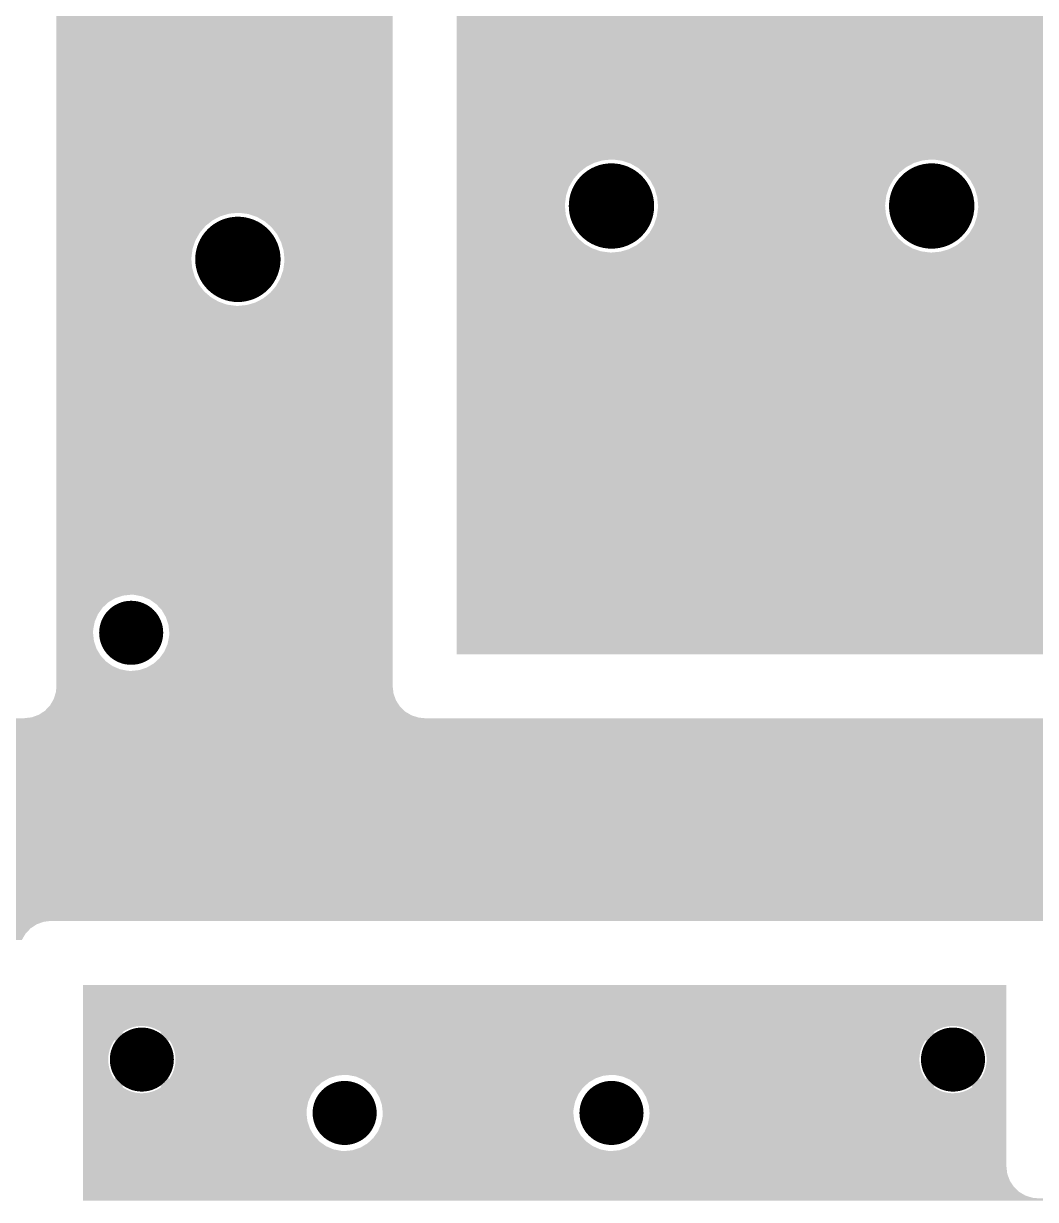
# Model space of a CAD drawing. Extents: x 295 to 953, y 10 to 290.
# Drawn here: x 554.82 to 574.68, y 141.71 to 164.8 of the extents above; entities that cross this region are included whole.
import ezdxf

# ---------------------------------------------------------------- set-up
doc = ezdxf.new("R2010")
doc.units = 0
doc.header["$LTSCALE"] = 5
doc.header["$MEASUREMENT"] = 0
doc.layers.get('0').update_dxf_attribs({"linetype": 'CONTINUOUS', "lineweight": 25})

msp = doc.modelspace()

# ---------------------------------------------------------------- linework, layer by layer
for points, const_width in [([(565.941, 161.218, 1), (566.779, 161.218, 1)], 0.838), ([(572.228, 161.218, 1), (573.066, 161.218, 1)], 0.838), ([(558.607, 160.17, 1), (559.445, 160.17, 1)], 0.838), ([(556.616, 152.836, 1), (557.245, 152.836, 1)], 0.629), ([(556.826, 144.454, 1), (557.454, 144.454, 1)], 0.629), ([(572.751, 144.454, 1), (573.38, 144.454, 1)], 0.629), ([(560.807, 143.406, 1), (561.436, 143.406, 1)], 0.629), ([(566.046, 143.406, 1), (566.675, 143.406, 1)], 0.629)]:
    msp.add_lwpolyline(points, format="xyb", close=True, dxfattribs=dict(const_width=const_width))
for points in [[(555.464, 161.083), (555.464, 169.734), (562.064, 161.083), (562.064, 169.734)], [(563.322, 163.973), (563.322, 165.543), (607.222, 163.973), (607.222, 165.543)], [(563.322, 163.971), (563.322, 163.973), (603.613, 163.971), (603.66, 163.973)], [(563.322, 163.966), (563.322, 163.971), (603.566, 163.966), (603.613, 163.971)], [(563.322, 163.958), (563.322, 163.966), (603.52, 163.958), (603.566, 163.966)], [(563.322, 163.947), (563.322, 163.958), (603.474, 163.947), (603.52, 163.958)], [(563.322, 163.932), (563.322, 163.947), (603.43, 163.932), (603.474, 163.947)], [(563.322, 163.914), (563.322, 163.932), (603.386, 163.914), (603.43, 163.932)], [(563.322, 163.893), (563.322, 163.914), (603.344, 163.893), (603.386, 163.914)], [(563.322, 163.869), (563.322, 163.893), (603.304, 163.869), (603.344, 163.893)], [(563.322, 163.85), (563.322, 163.869), (603.277, 163.85), (603.304, 163.869)], [(563.322, 163.731), (563.322, 163.85), (603.396, 163.731), (603.277, 163.85)], [(563.322, 163.696), (563.322, 163.731), (607.222, 163.696), (607.222, 163.731)], [(563.322, 163.657), (563.322, 163.696), (603.097, 163.657), (603.123, 163.696)], [(563.322, 163.616), (563.322, 163.657), (603.074, 163.616), (603.097, 163.657)], [(563.322, 163.574), (563.322, 163.616), (603.054, 163.574), (603.074, 163.616)], [(563.322, 163.53), (563.322, 163.574), (603.037, 163.53), (603.054, 163.574)], [(563.322, 163.485), (563.322, 163.53), (603.023, 163.485), (603.037, 163.53)], [(563.322, 163.439), (563.322, 163.485), (603.012, 163.439), (603.023, 163.485)], [(563.322, 163.393), (563.322, 163.439), (603.005, 163.393), (603.012, 163.439)], [(563.322, 163.346), (563.322, 163.393), (603.001, 163.346), (603.005, 163.393)], [(563.322, 163.299), (563.322, 163.346), (603, 163.299), (603.001, 163.346)], [(563.322, 163.252), (563.322, 163.299), (603.003, 163.252), (603, 163.299)], [(563.322, 163.205), (563.322, 163.252), (603.009, 163.205), (603.003, 163.252)], [(563.322, 163.159), (563.322, 163.205), (603.018, 163.159), (603.009, 163.205)], [(563.322, 163.114), (563.322, 163.159), (603.031, 163.114), (603.018, 163.159)], [(563.322, 163.069), (563.322, 163.114), (603.047, 163.069), (603.031, 163.114)], [(563.322, 163.026), (563.322, 163.069), (603.066, 163.026), (603.047, 163.069)], [(563.322, 162.985), (563.322, 163.026), (603.088, 162.985), (603.066, 163.026)], [(563.322, 162.945), (563.322, 162.985), (603.112, 162.945), (603.088, 162.985)], [(563.322, 162.93), (563.322, 162.945), (603.123, 162.93), (603.112, 162.945)], [(563.322, 162.895), (563.322, 162.93), (607.222, 162.895), (607.222, 162.93)], [(563.322, 162.776), (563.322, 162.895), (603.277, 162.776), (603.396, 162.895)], [(563.322, 162.75), (563.322, 162.776), (603.316, 162.75), (603.277, 162.776)], [(563.322, 162.727), (563.322, 162.75), (603.357, 162.727), (603.316, 162.75)], [(563.322, 162.707), (563.322, 162.727), (603.4, 162.707), (603.357, 162.727)], [(563.322, 162.69), (563.322, 162.707), (603.443, 162.69), (603.4, 162.707)], [(563.322, 162.676), (563.322, 162.69), (603.488, 162.676), (603.443, 162.69)], [(563.322, 162.665), (563.322, 162.676), (603.534, 162.665), (603.488, 162.676)], [(563.322, 162.658), (563.322, 162.665), (603.581, 162.658), (603.534, 162.665)], [(563.322, 162.654), (563.322, 162.658), (603.628, 162.654), (603.581, 162.658)], [(563.322, 162.653), (563.322, 162.654), (603.675, 162.653), (603.628, 162.654)], [(563.322, 162.131), (563.322, 162.653), (607.222, 162.131), (607.222, 162.653)], [(563.322, 162.114), (563.322, 162.131), (566.186, 162.114), (566.36, 162.131)], [(566.395, 162.131), (566.36, 162.131), (572.64, 162.131), (572.647, 162.131)], [(566.514, 162.114), (566.395, 162.131), (572.473, 162.114), (572.64, 162.131)], [(572.681, 162.131), (572.647, 162.131), (578.926, 162.131), (578.933, 162.131)], [(572.801, 162.114), (572.681, 162.131), (578.759, 162.114), (578.926, 162.131)], [(563.322, 162.065), (563.322, 162.114), (566.019, 162.065), (566.186, 162.114)], [(563.322, 161.984), (563.322, 162.065), (565.863, 161.984), (566.019, 162.065)], [(563.322, 161.876), (563.322, 161.984), (565.726, 161.876), (565.863, 161.984)], [(566.568, 162.107), (566.514, 162.114), (572.448, 162.107), (572.473, 162.114)], [(566.694, 162.065), (566.568, 162.107), (572.305, 162.065), (572.448, 162.107)], [(566.734, 162.051), (566.694, 162.065), (572.279, 162.051), (572.305, 162.065)], [(566.852, 161.984), (566.734, 162.051), (572.15, 161.984), (572.279, 162.051)], [(566.886, 161.965), (566.852, 161.984), (572.126, 161.965), (572.15, 161.984)], [(566.99, 161.876), (566.886, 161.965), (572.013, 161.876), (572.126, 161.965)], [(572.854, 162.107), (572.801, 162.114), (578.735, 162.107), (578.759, 162.114)], [(572.98, 162.065), (572.854, 162.107), (578.592, 162.065), (578.735, 162.107)], [(573.02, 162.051), (572.98, 162.065), (578.566, 162.051), (578.592, 162.065)], [(573.138, 161.984), (573.02, 162.051), (578.436, 161.984), (578.566, 162.051)], [(573.172, 161.965), (573.138, 161.984), (578.412, 161.965), (578.436, 161.984)], [(573.276, 161.876), (573.172, 161.965), (578.299, 161.876), (578.412, 161.965)], [(563.322, 161.743), (563.322, 161.876), (565.613, 161.743), (565.726, 161.876)], [(563.322, 161.591), (563.322, 161.743), (565.526, 161.591), (565.613, 161.743)], [(567.018, 161.851), (566.99, 161.876), (571.992, 161.851), (572.013, 161.876)], [(567.104, 161.743), (567.018, 161.851), (571.899, 161.743), (571.992, 161.851)], [(567.127, 161.714), (567.104, 161.743), (571.883, 161.714), (571.899, 161.743)], [(567.191, 161.591), (567.127, 161.714), (571.813, 161.591), (571.883, 161.714)], [(573.305, 161.851), (573.276, 161.876), (578.279, 161.851), (578.299, 161.876)], [(573.391, 161.743), (573.305, 161.851), (578.186, 161.743), (578.279, 161.851)], [(573.413, 161.714), (573.391, 161.743), (578.169, 161.714), (578.186, 161.743)], [(573.478, 161.591), (573.413, 161.714), (578.099, 161.591), (578.169, 161.714)], [(563.322, 161.425), (563.322, 161.591), (565.47, 161.425), (565.526, 161.591)], [(567.208, 161.559), (567.191, 161.591), (571.802, 161.559), (571.813, 161.591)], [(567.247, 161.425), (567.208, 161.559), (571.757, 161.425), (571.802, 161.559)], [(573.494, 161.559), (573.478, 161.591), (578.089, 161.559), (578.099, 161.591)], [(573.534, 161.425), (573.494, 161.559), (578.043, 161.425), (578.089, 161.559)], [(563.322, 161.252), (563.322, 161.425), (565.447, 161.252), (565.47, 161.425)], [(563.322, 161.218), (563.322, 161.252), (565.447, 161.218), (565.447, 161.252)], [(563.322, 161.044), (563.322, 161.218), (565.463, 161.044), (565.447, 161.218)], [(567.257, 161.392), (567.247, 161.425), (571.752, 161.392), (571.757, 161.425)], [(567.271, 161.252), (567.257, 161.392), (571.734, 161.252), (571.752, 161.392)], [(567.274, 161.218), (567.271, 161.252), (571.733, 161.218), (571.734, 161.252)], [(567.273, 161.183), (567.274, 161.218), (571.736, 161.183), (571.733, 161.218)], [(573.544, 161.392), (573.534, 161.425), (578.039, 161.392), (578.043, 161.425)], [(573.557, 161.252), (573.544, 161.392), (578.02, 161.252), (578.039, 161.392)], [(573.56, 161.218), (573.557, 161.252), (578.02, 161.218), (578.02, 161.252)], [(573.56, 161.183), (573.56, 161.218), (578.023, 161.183), (578.02, 161.218)], [(555.464, 161.067), (555.464, 161.083), (558.852, 161.067), (559.026, 161.083)], [(555.464, 161.017), (555.464, 161.067), (558.684, 161.017), (558.852, 161.067)], [(555.464, 160.937), (555.464, 161.017), (558.529, 160.937), (558.684, 161.017)], [(559.234, 161.06), (559.06, 161.083), (562.064, 161.06), (562.064, 161.083)], [(559.399, 161.004), (559.234, 161.06), (562.064, 161.004), (562.064, 161.06)], [(559.551, 160.917), (559.399, 161.004), (562.064, 160.917), (562.064, 161.004)], [(563.322, 160.876), (563.322, 161.044), (565.513, 160.876), (565.463, 161.044)], [(567.205, 160.876), (567.25, 161.01), (571.799, 160.876), (571.76, 161.01)], [(567.25, 161.01), (567.254, 161.044), (571.76, 161.01), (571.75, 161.044)], [(567.254, 161.044), (567.273, 161.183), (571.75, 161.044), (571.736, 161.183)], [(573.491, 160.876), (573.536, 161.01), (578.086, 160.876), (578.046, 161.01)], [(573.536, 161.01), (573.541, 161.044), (578.046, 161.01), (578.036, 161.044)], [(573.541, 161.044), (573.56, 161.183), (578.036, 161.044), (578.023, 161.183)], [(555.464, 160.828), (555.464, 160.937), (558.392, 160.828), (558.529, 160.937)], [(555.464, 160.695), (555.464, 160.828), (558.278, 160.695), (558.392, 160.828)], [(559.684, 160.804), (559.551, 160.917), (562.064, 160.804), (562.064, 160.917)], [(559.793, 160.667), (559.684, 160.804), (562.064, 160.667), (562.064, 160.804)], [(563.322, 160.721), (563.322, 160.876), (565.593, 160.721), (565.513, 160.876)], [(567.124, 160.721), (567.194, 160.844), (571.88, 160.721), (571.816, 160.844)], [(567.194, 160.844), (567.205, 160.876), (571.816, 160.844), (571.799, 160.876)], [(573.41, 160.721), (573.481, 160.844), (578.166, 160.721), (578.102, 160.844)], [(573.481, 160.844), (573.491, 160.876), (578.102, 160.844), (578.086, 160.876)], [(555.464, 160.543), (555.464, 160.695), (558.192, 160.543), (558.278, 160.695)], [(555.464, 160.378), (555.464, 160.543), (558.136, 160.378), (558.192, 160.543)], [(559.873, 160.511), (559.793, 160.667), (562.064, 160.511), (562.064, 160.667)], [(563.322, 160.584), (563.322, 160.721), (565.702, 160.584), (565.593, 160.721)], [(563.322, 160.47), (563.322, 160.584), (565.835, 160.47), (565.702, 160.584)], [(566.881, 160.47), (566.994, 160.559), (572.121, 160.47), (572.017, 160.559)], [(566.994, 160.559), (567.015, 160.584), (572.017, 160.559), (571.989, 160.584)], [(567.015, 160.584), (567.108, 160.692), (571.989, 160.584), (571.903, 160.692)], [(567.108, 160.692), (567.124, 160.721), (571.903, 160.692), (571.88, 160.721)], [(573.168, 160.47), (573.28, 160.559), (578.408, 160.47), (578.304, 160.559)], [(573.28, 160.559), (573.301, 160.584), (578.304, 160.559), (578.275, 160.584)], [(573.301, 160.584), (573.394, 160.692), (578.275, 160.584), (578.189, 160.692)], [(573.394, 160.692), (573.41, 160.721), (578.189, 160.692), (578.166, 160.721)], [(555.464, 160.204), (555.464, 160.378), (558.113, 160.204), (558.136, 160.378)], [(559.923, 160.344), (559.873, 160.511), (562.064, 160.344), (562.064, 160.511)], [(559.94, 160.17), (559.923, 160.344), (562.064, 160.17), (562.064, 160.344)], [(563.322, 160.384), (563.322, 160.47), (565.987, 160.384), (565.835, 160.47)], [(563.322, 160.328), (563.322, 160.384), (566.153, 160.328), (565.987, 160.384)], [(563.322, 160.305), (563.322, 160.328), (566.326, 160.305), (566.153, 160.328)], [(563.322, 160.304), (563.322, 160.305), (566.36, 160.304), (566.326, 160.305)], [(563.322, 160.204), (563.322, 160.304), (584.307, 160.204), (584.32, 160.304)], [(566.36, 160.304), (566.367, 160.305), (572.647, 160.304), (572.612, 160.305)], [(566.367, 160.305), (566.534, 160.321), (572.612, 160.305), (572.493, 160.321)], [(566.534, 160.321), (566.559, 160.328), (572.493, 160.321), (572.439, 160.328)], [(566.559, 160.328), (566.702, 160.37), (572.439, 160.328), (572.313, 160.37)], [(566.702, 160.37), (566.728, 160.384), (572.313, 160.37), (572.273, 160.384)], [(566.728, 160.384), (566.857, 160.451), (572.273, 160.384), (572.155, 160.451)], [(566.857, 160.451), (566.881, 160.47), (572.155, 160.451), (572.121, 160.47)], [(572.647, 160.304), (572.653, 160.305), (578.933, 160.304), (578.899, 160.305)], [(572.653, 160.305), (572.821, 160.321), (578.899, 160.305), (578.779, 160.321)], [(572.821, 160.321), (572.845, 160.328), (578.779, 160.321), (578.726, 160.328)], [(572.845, 160.328), (572.988, 160.37), (578.726, 160.328), (578.6, 160.37)], [(572.988, 160.37), (573.014, 160.384), (578.6, 160.37), (578.56, 160.384)], [(573.014, 160.384), (573.144, 160.451), (578.56, 160.384), (578.442, 160.451)], [(573.144, 160.451), (573.168, 160.47), (578.442, 160.451), (578.408, 160.47)], [(555.464, 160.17), (555.464, 160.204), (558.112, 160.17), (558.113, 160.204)], [(555.464, 159.996), (555.464, 160.17), (558.129, 159.996), (558.112, 160.17)], [(559.916, 159.962), (559.939, 160.135), (562.064, 159.962), (562.064, 160.135)], [(559.939, 160.135), (559.94, 160.17), (562.064, 160.135), (562.064, 160.17)], [(563.322, 160.17), (563.322, 160.204), (584.306, 160.17), (584.307, 160.204)], [(563.322, 159.996), (563.322, 160.17), (584.323, 159.996), (584.306, 160.17)], [(555.464, 159.828), (555.464, 159.996), (558.179, 159.828), (558.129, 159.996)], [(555.464, 159.673), (555.464, 159.828), (558.259, 159.673), (558.179, 159.828)], [(559.86, 159.796), (559.916, 159.962), (562.064, 159.796), (562.064, 159.962)], [(563.322, 159.828), (563.322, 159.996), (584.372, 159.828), (584.323, 159.996)], [(563.322, 159.673), (563.322, 159.828), (584.453, 159.673), (584.372, 159.828)], [(555.464, 159.536), (555.464, 159.673), (558.368, 159.536), (558.259, 159.673)], [(559.66, 159.512), (559.773, 159.644), (562.064, 159.512), (562.064, 159.644)], [(559.773, 159.644), (559.86, 159.796), (562.064, 159.644), (562.064, 159.796)], [(563.322, 159.536), (563.322, 159.673), (584.562, 159.536), (584.453, 159.673)], [(555.464, 159.422), (555.464, 159.536), (558.501, 159.422), (558.368, 159.536)], [(555.464, 159.336), (555.464, 159.422), (558.653, 159.336), (558.501, 159.422)], [(559.368, 159.322), (559.523, 159.403), (562.064, 159.322), (562.064, 159.403)], [(559.523, 159.403), (559.66, 159.512), (562.064, 159.403), (562.064, 159.512)], [(563.322, 159.422), (563.322, 159.536), (584.694, 159.422), (584.562, 159.536)], [(563.322, 159.336), (563.322, 159.422), (584.846, 159.336), (584.694, 159.422)], [(555.464, 159.28), (555.464, 159.336), (558.818, 159.28), (558.653, 159.336)], [(555.464, 159.257), (555.464, 159.28), (558.992, 159.257), (558.818, 159.28)], [(555.464, 159.256), (555.464, 159.257), (559.026, 159.256), (558.992, 159.257)], [(555.464, 153.584), (555.464, 159.256), (562.064, 153.584), (562.064, 159.256)], [(559.026, 159.256), (559.2, 159.273), (562.064, 159.256), (562.064, 159.273)], [(559.2, 159.273), (559.368, 159.322), (562.064, 159.273), (562.064, 159.322)], [(563.322, 159.28), (563.322, 159.336), (585.012, 159.28), (584.846, 159.336)], [(563.322, 159.257), (563.322, 159.28), (585.185, 159.257), (585.012, 159.28)], [(563.322, 159.256), (563.322, 159.257), (585.22, 159.256), (585.185, 159.257)], [(563.322, 157.687), (563.322, 159.256), (607.222, 157.687), (607.222, 159.256)], [(563.322, 157.685), (563.322, 157.687), (603.613, 157.685), (603.66, 157.687)], [(563.322, 157.68), (563.322, 157.685), (603.566, 157.68), (603.613, 157.685)], [(563.322, 157.672), (563.322, 157.68), (603.52, 157.672), (603.566, 157.68)], [(563.322, 157.66), (563.322, 157.672), (603.474, 157.66), (603.52, 157.672)], [(563.322, 157.645), (563.322, 157.66), (603.43, 157.645), (603.474, 157.66)], [(563.322, 157.627), (563.322, 157.645), (603.386, 157.627), (603.43, 157.645)], [(563.322, 157.606), (563.322, 157.627), (603.344, 157.606), (603.386, 157.627)], [(563.322, 157.582), (563.322, 157.606), (603.304, 157.582), (603.344, 157.606)], [(563.322, 157.564), (563.322, 157.582), (603.277, 157.564), (603.304, 157.582)], [(563.322, 157.445), (563.322, 157.564), (603.396, 157.445), (603.277, 157.564)], [(563.322, 157.41), (563.322, 157.445), (607.222, 157.41), (607.222, 157.445)], [(563.322, 157.371), (563.322, 157.41), (603.097, 157.371), (603.123, 157.41)], [(563.322, 157.33), (563.322, 157.371), (603.074, 157.33), (603.097, 157.371)], [(563.322, 157.287), (563.322, 157.33), (603.054, 157.287), (603.074, 157.33)], [(563.322, 157.243), (563.322, 157.287), (603.037, 157.243), (603.054, 157.287)], [(563.322, 157.198), (563.322, 157.243), (603.023, 157.198), (603.037, 157.243)], [(563.322, 157.153), (563.322, 157.198), (603.012, 157.153), (603.023, 157.198)], [(563.322, 157.106), (563.322, 157.153), (603.005, 157.106), (603.012, 157.153)], [(563.322, 157.059), (563.322, 157.106), (603.001, 157.059), (603.005, 157.106)], [(563.322, 157.012), (563.322, 157.059), (603, 157.012), (603.001, 157.059)], [(563.322, 156.965), (563.322, 157.012), (603.003, 156.965), (603, 157.012)], [(563.322, 156.919), (563.322, 156.965), (603.009, 156.919), (603.003, 156.965)], [(563.322, 156.872), (563.322, 156.919), (603.018, 156.872), (603.009, 156.919)], [(563.322, 156.827), (563.322, 156.872), (603.031, 156.827), (603.018, 156.872)], [(563.322, 156.783), (563.322, 156.827), (603.047, 156.783), (603.031, 156.827)], [(563.322, 156.74), (563.322, 156.783), (603.066, 156.74), (603.047, 156.783)], [(563.322, 156.698), (563.322, 156.74), (603.088, 156.698), (603.066, 156.74)], [(563.322, 156.658), (563.322, 156.698), (603.112, 156.658), (603.088, 156.698)], [(563.322, 156.643), (563.322, 156.658), (603.123, 156.643), (603.112, 156.658)], [(563.322, 156.608), (563.322, 156.643), (607.222, 156.608), (607.222, 156.643)], [(563.322, 156.489), (563.322, 156.608), (603.277, 156.489), (603.396, 156.608)], [(563.322, 156.463), (563.322, 156.489), (603.316, 156.463), (603.277, 156.489)], [(563.322, 156.44), (563.322, 156.463), (603.357, 156.44), (603.316, 156.463)], [(563.322, 156.42), (563.322, 156.44), (603.4, 156.42), (603.357, 156.44)], [(563.322, 156.403), (563.322, 156.42), (603.443, 156.403), (603.4, 156.42)], [(563.322, 156.389), (563.322, 156.403), (603.488, 156.389), (603.443, 156.403)], [(563.322, 156.379), (563.322, 156.389), (603.534, 156.379), (603.488, 156.389)], [(563.322, 156.371), (563.322, 156.379), (603.581, 156.371), (603.534, 156.379)], [(563.322, 156.367), (563.322, 156.371), (603.628, 156.367), (603.581, 156.371)], [(563.322, 155.591), (563.322, 156.367), (607.222, 155.591), (607.222, 156.367)], [(563.322, 156.367), (563.322, 156.367), (603.675, 156.367), (603.628, 156.367)], [(563.322, 155.589), (563.322, 155.591), (603.613, 155.589), (603.66, 155.591)], [(563.322, 155.584), (563.322, 155.589), (603.566, 155.584), (603.613, 155.589)], [(563.322, 155.576), (563.322, 155.584), (603.52, 155.576), (603.566, 155.584)], [(563.322, 155.565), (563.322, 155.576), (603.474, 155.565), (603.52, 155.576)], [(563.322, 155.55), (563.322, 155.565), (603.43, 155.55), (603.474, 155.565)], [(563.322, 155.532), (563.322, 155.55), (603.386, 155.532), (603.43, 155.55)], [(563.322, 155.511), (563.322, 155.532), (603.344, 155.511), (603.386, 155.532)], [(563.322, 155.487), (563.322, 155.511), (603.304, 155.487), (603.344, 155.511)], [(563.322, 155.468), (563.322, 155.487), (603.277, 155.468), (603.304, 155.487)], [(563.322, 155.349), (563.322, 155.468), (603.396, 155.349), (603.277, 155.468)], [(563.322, 155.314), (563.322, 155.349), (607.222, 155.314), (607.222, 155.349)], [(563.322, 155.275), (563.322, 155.314), (603.097, 155.275), (603.123, 155.314)], [(563.322, 155.234), (563.322, 155.275), (603.074, 155.234), (603.097, 155.275)], [(563.322, 155.192), (563.322, 155.234), (603.054, 155.192), (603.074, 155.234)], [(563.322, 155.148), (563.322, 155.192), (603.037, 155.148), (603.054, 155.192)], [(563.322, 155.103), (563.322, 155.148), (603.023, 155.103), (603.037, 155.148)], [(563.322, 155.057), (563.322, 155.103), (603.012, 155.057), (603.023, 155.103)], [(563.322, 155.011), (563.322, 155.057), (603.005, 155.011), (603.012, 155.057)], [(563.322, 154.964), (563.322, 155.011), (603.001, 154.964), (603.005, 155.011)], [(563.322, 154.917), (563.322, 154.964), (603, 154.917), (603.001, 154.964)], [(563.322, 154.87), (563.322, 154.917), (603.003, 154.87), (603, 154.917)], [(563.322, 154.823), (563.322, 154.87), (603.009, 154.823), (603.003, 154.87)], [(563.322, 154.777), (563.322, 154.823), (603.018, 154.777), (603.009, 154.823)], [(563.322, 154.732), (563.322, 154.777), (603.031, 154.732), (603.018, 154.777)], [(563.322, 154.687), (563.322, 154.732), (603.047, 154.687), (603.031, 154.732)], [(563.322, 154.644), (563.322, 154.687), (603.066, 154.644), (603.047, 154.687)], [(563.322, 154.603), (563.322, 154.644), (603.088, 154.603), (603.066, 154.644)], [(563.322, 154.563), (563.322, 154.603), (603.112, 154.563), (603.088, 154.603)], [(563.322, 154.548), (563.322, 154.563), (603.123, 154.548), (603.112, 154.563)], [(563.322, 154.513), (563.322, 154.548), (607.222, 154.513), (607.222, 154.548)], [(563.322, 154.394), (563.322, 154.513), (603.277, 154.394), (603.396, 154.513)], [(563.322, 154.368), (563.322, 154.394), (603.316, 154.368), (603.277, 154.394)], [(563.322, 154.345), (563.322, 154.368), (603.357, 154.345), (603.316, 154.368)], [(563.322, 154.325), (563.322, 154.345), (603.4, 154.325), (603.357, 154.345)], [(563.322, 154.308), (563.322, 154.325), (603.443, 154.308), (603.4, 154.325)], [(563.322, 154.294), (563.322, 154.308), (603.488, 154.294), (603.443, 154.308)], [(563.322, 154.283), (563.322, 154.294), (603.534, 154.283), (603.488, 154.294)], [(563.322, 154.276), (563.322, 154.283), (603.581, 154.276), (603.534, 154.283)], [(563.322, 154.272), (563.322, 154.276), (603.628, 154.272), (603.581, 154.276)], [(563.322, 154.271), (563.322, 154.272), (603.675, 154.271), (603.628, 154.272)], [(563.322, 152.417), (563.322, 154.271), (607.222, 152.417), (607.222, 154.271)], [(555.464, 153.567), (555.464, 153.584), (556.773, 153.567), (556.93, 153.584)], [(555.464, 153.518), (555.464, 153.567), (556.623, 153.518), (556.773, 153.567)], [(555.464, 153.438), (555.464, 153.518), (556.486, 153.438), (556.623, 153.518)], [(555.464, 153.331), (555.464, 153.438), (556.37, 153.331), (556.486, 153.438)], [(556.996, 153.581), (556.93, 153.584), (562.064, 153.581), (562.064, 153.584)], [(557.152, 153.55), (556.996, 153.581), (562.064, 153.55), (562.064, 153.581)], [(557.297, 153.488), (557.152, 153.55), (562.064, 153.488), (562.064, 153.55)], [(557.426, 153.396), (557.297, 153.488), (562.064, 153.396), (562.064, 153.488)], [(557.533, 153.28), (557.426, 153.396), (562.064, 153.28), (562.064, 153.396)], [(555.464, 153.202), (555.464, 153.331), (556.278, 153.202), (556.37, 153.331)], [(555.464, 153.057), (555.464, 153.202), (556.216, 153.057), (556.278, 153.202)], [(557.612, 153.143), (557.533, 153.28), (562.064, 153.143), (562.064, 153.28)], [(557.662, 152.993), (557.612, 153.143), (562.064, 152.993), (562.064, 153.143)], [(555.464, 152.901), (555.464, 153.057), (556.185, 152.901), (556.216, 153.057)], [(555.464, 152.836), (555.464, 152.901), (556.182, 152.836), (556.185, 152.901)], [(557.679, 152.836), (557.662, 152.993), (562.064, 152.836), (562.064, 152.993)], [(555.464, 152.678), (555.464, 152.836), (556.199, 152.678), (556.182, 152.836)], [(555.464, 152.528), (555.464, 152.678), (556.248, 152.528), (556.199, 152.678)], [(557.645, 152.615), (557.676, 152.77), (562.064, 152.615), (562.064, 152.77)], [(557.676, 152.77), (557.679, 152.836), (562.064, 152.77), (562.064, 152.836)], [(555.464, 152.392), (555.464, 152.528), (556.328, 152.392), (556.248, 152.528)], [(557.491, 152.34), (557.583, 152.469), (562.064, 152.34), (562.064, 152.469)], [(557.583, 152.469), (557.645, 152.615), (562.064, 152.469), (562.064, 152.615)], [(555.464, 152.275), (555.464, 152.392), (556.435, 152.275), (556.328, 152.392)], [(555.464, 152.183), (555.464, 152.275), (556.564, 152.183), (556.435, 152.275)], [(557.238, 152.154), (557.374, 152.233), (562.064, 152.154), (562.064, 152.233)], [(557.374, 152.233), (557.491, 152.34), (562.064, 152.233), (562.064, 152.34)], [(563.322, 152.416), (563.322, 152.417), (607.222, 152.416), (607.222, 152.417)], [(555.464, 152.121), (555.464, 152.183), (556.709, 152.121), (556.564, 152.183)], [(555.464, 152.09), (555.464, 152.121), (556.865, 152.09), (556.709, 152.121)], [(555.464, 152.087), (555.464, 152.09), (556.93, 152.087), (556.865, 152.09)], [(555.464, 151.788), (555.464, 152.087), (562.064, 151.788), (562.064, 152.087)], [(556.93, 152.087), (557.088, 152.104), (562.064, 152.087), (562.064, 152.104)], [(557.088, 152.104), (557.238, 152.154), (562.064, 152.104), (562.064, 152.154)], [(555.453, 151.673), (555.464, 151.788), (562.078, 151.673), (562.064, 151.788)], [(555.337, 151.409), (555.395, 151.508), (562.195, 151.409), (562.13, 151.508)], [(555.395, 151.508), (555.41, 151.534), (562.13, 151.508), (562.121, 151.534)], [(555.41, 151.534), (555.444, 151.644), (562.121, 151.534), (562.081, 151.644)], [(555.444, 151.644), (555.453, 151.673), (562.081, 151.644), (562.078, 151.673)], [(555.115, 151.225), (555.209, 151.286), (562.418, 151.225), (562.314, 151.286)], [(555.209, 151.286), (555.237, 151.304), (562.314, 151.286), (562.295, 151.304)], [(555.237, 151.304), (555.315, 151.386), (562.295, 151.304), (562.21, 151.386)], [(555.315, 151.386), (555.337, 151.409), (562.21, 151.386), (562.195, 151.409)], [(547.082, 147.178), (547.082, 151.159), (580.4, 147.178), (580.4, 151.159)], [(554.835, 151.159), (554.927, 151.17), (562.693, 151.159), (562.578, 151.17)], [(554.927, 151.17), (554.979, 151.176), (562.578, 151.17), (562.558, 151.176)], [(554.979, 151.176), (555.081, 151.213), (562.558, 151.176), (562.439, 151.213)], [(555.081, 151.213), (555.115, 151.225), (562.439, 151.213), (562.418, 151.225)], [(547.082, 147.161), (547.082, 147.178), (555.215, 147.161), (555.359, 147.178)], [(547.082, 147.112), (547.082, 147.161), (555.079, 147.112), (555.215, 147.161)], [(547.082, 147.033), (547.082, 147.112), (554.957, 147.033), (555.079, 147.112)], [(547.082, 146.928), (547.082, 147.033), (554.857, 146.928), (554.957, 147.033)], [(547.082, 146.803), (547.082, 146.928), (554.784, 146.803), (554.857, 146.928)], [(555.987, 145.114), (555.987, 145.92), (574.114, 145.114), (574.114, 145.92)], [(555.987, 145.92), (555.988, 145.92), (574.114, 145.92), (574.113, 145.92)], [(555.987, 145.112), (555.987, 145.114), (557.093, 145.112), (557.14, 145.114)], [(555.987, 145.107), (555.987, 145.112), (557.046, 145.107), (557.093, 145.112)], [(555.987, 145.099), (555.987, 145.107), (557, 145.099), (557.046, 145.107)], [(555.987, 145.087), (555.987, 145.099), (556.954, 145.087), (557, 145.099)], [(555.987, 145.072), (555.987, 145.087), (556.91, 145.072), (556.954, 145.087)], [(555.987, 145.054), (555.987, 145.072), (556.866, 145.054), (556.91, 145.072)], [(555.987, 145.033), (555.987, 145.054), (556.824, 145.033), (556.866, 145.054)], [(557.173, 145.113), (557.14, 145.114), (573.043, 145.113), (573.066, 145.114)], [(557.183, 145.112), (557.173, 145.113), (573.019, 145.112), (573.043, 145.113)], [(557.219, 145.109), (557.183, 145.112), (572.99, 145.109), (573.019, 145.112)], [(557.231, 145.107), (557.219, 145.109), (572.972, 145.107), (572.99, 145.109)], [(557.266, 145.102), (557.231, 145.107), (572.942, 145.102), (572.972, 145.107)], [(557.278, 145.099), (557.266, 145.102), (572.926, 145.099), (572.942, 145.102)], [(557.312, 145.091), (557.278, 145.099), (572.896, 145.091), (572.926, 145.099)], [(557.324, 145.087), (557.312, 145.091), (572.88, 145.087), (572.896, 145.091)], [(557.357, 145.077), (557.324, 145.087), (572.85, 145.077), (572.88, 145.087)], [(557.369, 145.072), (557.357, 145.077), (572.836, 145.072), (572.85, 145.077)], [(557.401, 145.06), (557.369, 145.072), (572.806, 145.06), (572.836, 145.072)], [(557.413, 145.054), (557.401, 145.06), (572.792, 145.054), (572.806, 145.06)], [(557.443, 145.04), (557.413, 145.054), (572.764, 145.04), (572.792, 145.054)], [(557.455, 145.033), (557.443, 145.04), (572.75, 145.033), (572.764, 145.04)], [(573.098, 145.113), (573.066, 145.114), (574.114, 145.113), (574.114, 145.114)], [(573.145, 145.109), (573.098, 145.113), (574.114, 145.109), (574.114, 145.113)], [(573.192, 145.102), (573.145, 145.109), (574.114, 145.102), (574.114, 145.109)], [(573.238, 145.091), (573.192, 145.102), (574.114, 145.091), (574.114, 145.102)], [(573.282, 145.077), (573.238, 145.091), (574.114, 145.077), (574.114, 145.091)], [(573.326, 145.06), (573.282, 145.077), (574.114, 145.06), (574.114, 145.077)], [(573.369, 145.04), (573.326, 145.06), (574.114, 145.04), (574.114, 145.06)], [(573.41, 145.017), (573.369, 145.04), (574.114, 145.017), (574.114, 145.04)], [(555.987, 145.009), (555.987, 145.033), (556.784, 145.009), (556.824, 145.033)], [(555.987, 144.991), (555.987, 145.009), (556.757, 144.991), (556.784, 145.009)], [(555.987, 144.872), (555.987, 144.991), (556.876, 144.872), (556.757, 144.991)], [(555.987, 144.837), (555.987, 144.872), (574.114, 144.837), (574.114, 144.872)], [(555.987, 144.798), (555.987, 144.837), (556.577, 144.798), (556.603, 144.837)], [(556.722, 144.718), (556.603, 144.837), (557.558, 144.718), (557.677, 144.837)], [(556.876, 144.872), (556.905, 144.889), (557.404, 144.872), (557.374, 144.889)], [(556.905, 144.889), (556.912, 144.892), (557.374, 144.889), (557.369, 144.892)], [(556.912, 144.892), (556.942, 144.907), (557.369, 144.892), (557.337, 144.907)], [(556.942, 144.907), (556.949, 144.909), (557.337, 144.907), (557.332, 144.909)], [(556.949, 144.909), (556.98, 144.922), (557.332, 144.909), (557.299, 144.922)], [(556.98, 144.922), (556.987, 144.924), (557.299, 144.922), (557.294, 144.924)], [(556.987, 144.924), (557.019, 144.933), (557.294, 144.924), (557.26, 144.933)], [(557.019, 144.933), (557.027, 144.935), (557.26, 144.933), (557.255, 144.935)], [(557.027, 144.935), (557.059, 144.941), (557.255, 144.935), (557.22, 144.941)], [(557.059, 144.941), (557.067, 144.942), (557.22, 144.941), (557.215, 144.942)], [(557.067, 144.942), (557.099, 144.946), (557.215, 144.942), (557.179, 144.946)], [(557.099, 144.946), (557.111, 144.947), (557.179, 144.946), (557.174, 144.947)], [(557.111, 144.947), (557.14, 144.948), (557.174, 144.947), (557.14, 144.948)], [(557.404, 144.872), (557.523, 144.991), (572.802, 144.872), (572.683, 144.991)], [(557.484, 145.017), (557.455, 145.033), (572.722, 145.017), (572.75, 145.033)], [(557.496, 145.009), (557.484, 145.017), (572.71, 145.009), (572.722, 145.017)], [(557.523, 144.991), (557.496, 145.009), (572.683, 144.991), (572.71, 145.009)], [(557.688, 144.822), (557.677, 144.837), (572.519, 144.822), (572.528, 144.837)], [(557.703, 144.798), (557.688, 144.822), (572.502, 144.798), (572.519, 144.822)], [(572.648, 144.718), (572.528, 144.837), (573.484, 144.718), (573.603, 144.837)], [(572.802, 144.872), (572.831, 144.889), (573.33, 144.872), (573.3, 144.889)], [(572.831, 144.889), (572.838, 144.892), (573.3, 144.889), (573.295, 144.892)], [(572.838, 144.892), (572.868, 144.907), (573.295, 144.892), (573.263, 144.907)], [(572.868, 144.907), (572.875, 144.909), (573.263, 144.907), (573.258, 144.909)], [(572.875, 144.909), (572.906, 144.922), (573.258, 144.909), (573.225, 144.922)], [(572.906, 144.922), (572.913, 144.924), (573.225, 144.922), (573.22, 144.924)], [(572.913, 144.924), (572.945, 144.933), (573.22, 144.924), (573.186, 144.933)], [(572.945, 144.933), (572.952, 144.935), (573.186, 144.933), (573.18, 144.935)], [(572.952, 144.935), (572.985, 144.941), (573.18, 144.935), (573.146, 144.941)], [(572.985, 144.941), (572.993, 144.942), (573.146, 144.941), (573.14, 144.942)], [(572.993, 144.942), (573.025, 144.946), (573.14, 144.942), (573.104, 144.946)], [(573.025, 144.946), (573.037, 144.947), (573.104, 144.946), (573.1, 144.947)], [(573.037, 144.947), (573.066, 144.948), (573.1, 144.947), (573.066, 144.948)], [(573.33, 144.872), (573.449, 144.991), (574.114, 144.872), (574.114, 144.991)], [(573.449, 144.991), (573.41, 145.017), (574.114, 144.991), (574.114, 145.017)], [(573.614, 144.822), (573.603, 144.837), (574.114, 144.822), (574.114, 144.837)], [(573.638, 144.782), (573.614, 144.822), (574.114, 144.782), (574.114, 144.822)], [(555.987, 144.757), (555.987, 144.798), (556.554, 144.757), (556.577, 144.798)], [(555.987, 144.714), (555.987, 144.757), (556.534, 144.714), (556.554, 144.757)], [(555.987, 144.67), (555.987, 144.714), (556.517, 144.67), (556.534, 144.714)], [(555.987, 144.625), (555.987, 144.67), (556.503, 144.625), (556.517, 144.67)], [(555.987, 144.58), (555.987, 144.625), (556.492, 144.58), (556.503, 144.625)], [(555.987, 144.533), (555.987, 144.58), (556.485, 144.533), (556.492, 144.58)], [(556.659, 144.568), (556.663, 144.581), (557.621, 144.568), (557.618, 144.581)], [(556.663, 144.581), (556.67, 144.607), (557.618, 144.581), (557.61, 144.607)], [(556.67, 144.607), (556.675, 144.62), (557.61, 144.607), (557.606, 144.62)], [(556.675, 144.62), (556.684, 144.645), (557.606, 144.62), (557.595, 144.645)], [(556.684, 144.645), (556.69, 144.657), (557.595, 144.645), (557.591, 144.657)], [(556.69, 144.657), (556.702, 144.682), (557.591, 144.657), (557.578, 144.682)], [(556.702, 144.682), (556.708, 144.694), (557.578, 144.682), (557.572, 144.694)], [(556.708, 144.694), (556.722, 144.718), (557.572, 144.694), (557.558, 144.718)], [(557.713, 144.782), (557.703, 144.798), (572.494, 144.782), (572.502, 144.798)], [(557.726, 144.757), (557.713, 144.782), (572.479, 144.757), (572.494, 144.782)], [(557.735, 144.74), (557.726, 144.757), (572.472, 144.74), (572.479, 144.757)], [(557.746, 144.714), (557.735, 144.74), (572.459, 144.714), (572.472, 144.74)], [(557.753, 144.697), (557.746, 144.714), (572.453, 144.697), (572.459, 144.714)], [(557.763, 144.67), (557.753, 144.697), (572.442, 144.67), (572.453, 144.697)], [(557.769, 144.653), (557.763, 144.67), (572.437, 144.653), (572.442, 144.67)], [(557.777, 144.625), (557.769, 144.653), (572.428, 144.625), (572.437, 144.653)], [(557.782, 144.608), (557.777, 144.625), (572.424, 144.608), (572.428, 144.625)], [(557.788, 144.58), (557.782, 144.608), (572.418, 144.58), (572.424, 144.608)], [(557.791, 144.562), (557.788, 144.58), (572.415, 144.562), (572.418, 144.58)], [(572.585, 144.568), (572.588, 144.581), (573.547, 144.568), (573.544, 144.581)], [(572.588, 144.581), (572.596, 144.607), (573.544, 144.581), (573.535, 144.607)], [(572.596, 144.607), (572.6, 144.62), (573.535, 144.607), (573.532, 144.62)], [(572.6, 144.62), (572.61, 144.645), (573.532, 144.62), (573.521, 144.645)], [(572.61, 144.645), (572.616, 144.657), (573.521, 144.645), (573.516, 144.657)], [(572.616, 144.657), (572.627, 144.682), (573.516, 144.657), (573.504, 144.682)], [(572.627, 144.682), (572.634, 144.694), (573.504, 144.682), (573.498, 144.694)], [(572.634, 144.694), (572.648, 144.718), (573.498, 144.694), (573.484, 144.718)], [(573.66, 144.74), (573.638, 144.782), (574.114, 144.74), (574.114, 144.782)], [(573.679, 144.697), (573.66, 144.74), (574.114, 144.697), (574.114, 144.74)], [(573.695, 144.653), (573.679, 144.697), (574.114, 144.653), (574.114, 144.697)], [(573.708, 144.608), (573.695, 144.653), (574.114, 144.608), (574.114, 144.653)], [(573.717, 144.562), (573.708, 144.608), (574.114, 144.562), (574.114, 144.608)], [(555.987, 144.486), (555.987, 144.533), (556.481, 144.486), (556.485, 144.533)], [(555.987, 144.439), (555.987, 144.486), (556.48, 144.439), (556.481, 144.486)], [(555.987, 144.392), (555.987, 144.439), (556.483, 144.392), (556.48, 144.439)], [(555.987, 144.346), (555.987, 144.392), (556.489, 144.346), (556.483, 144.392)], [(556.646, 144.46), (556.647, 144.488), (557.635, 144.46), (557.633, 144.488)], [(556.646, 144.447), (556.646, 144.46), (557.634, 144.447), (557.635, 144.46)], [(556.647, 144.419), (556.646, 144.447), (557.633, 144.419), (557.634, 144.447)], [(556.647, 144.488), (556.648, 144.501), (557.633, 144.488), (557.632, 144.501)], [(556.648, 144.406), (556.647, 144.419), (557.632, 144.406), (557.633, 144.419)], [(556.648, 144.501), (556.651, 144.528), (557.632, 144.501), (557.629, 144.528)], [(556.652, 144.379), (556.648, 144.406), (557.629, 144.379), (557.632, 144.406)], [(556.651, 144.528), (556.654, 144.541), (557.629, 144.528), (557.627, 144.541)], [(556.653, 144.366), (556.652, 144.379), (557.626, 144.366), (557.629, 144.379)], [(556.659, 144.339), (556.653, 144.366), (557.621, 144.339), (557.626, 144.366)], [(556.654, 144.541), (556.659, 144.568), (557.627, 144.541), (557.621, 144.568)], [(557.795, 144.533), (557.791, 144.562), (572.411, 144.533), (572.415, 144.562)], [(557.791, 144.346), (557.795, 144.374), (572.415, 144.346), (572.411, 144.374)], [(557.797, 144.515), (557.795, 144.533), (572.409, 144.515), (572.411, 144.533)], [(557.795, 144.374), (557.797, 144.392), (572.411, 144.374), (572.409, 144.392)], [(557.799, 144.486), (557.797, 144.515), (572.407, 144.486), (572.409, 144.515)], [(557.797, 144.392), (557.799, 144.421), (572.409, 144.392), (572.407, 144.421)], [(557.8, 144.468), (557.799, 144.486), (572.406, 144.468), (572.407, 144.486)], [(557.799, 144.421), (557.8, 144.439), (572.407, 144.421), (572.406, 144.439)], [(557.8, 144.439), (557.8, 144.468), (572.406, 144.439), (572.406, 144.468)], [(572.571, 144.447), (572.572, 144.46), (573.56, 144.447), (573.56, 144.46)], [(572.573, 144.419), (572.571, 144.447), (573.559, 144.419), (573.56, 144.447)], [(572.572, 144.488), (572.574, 144.501), (573.559, 144.488), (573.558, 144.501)], [(572.572, 144.46), (572.572, 144.488), (573.56, 144.46), (573.559, 144.488)], [(572.574, 144.406), (572.573, 144.419), (573.558, 144.406), (573.559, 144.419)], [(572.574, 144.501), (572.577, 144.528), (573.558, 144.501), (573.554, 144.528)], [(572.577, 144.379), (572.574, 144.406), (573.555, 144.379), (573.558, 144.406)], [(572.577, 144.528), (572.579, 144.541), (573.554, 144.528), (573.553, 144.541)], [(572.579, 144.366), (572.577, 144.379), (573.552, 144.366), (573.555, 144.379)], [(572.579, 144.541), (572.585, 144.568), (573.553, 144.541), (573.547, 144.568)], [(572.585, 144.339), (572.579, 144.366), (573.547, 144.339), (573.552, 144.366)], [(573.714, 144.328), (573.721, 144.374), (574.114, 144.328), (574.114, 144.374)], [(573.723, 144.515), (573.717, 144.562), (574.114, 144.515), (574.114, 144.562)], [(573.721, 144.374), (573.725, 144.421), (574.114, 144.374), (574.114, 144.421)], [(573.726, 144.468), (573.723, 144.515), (574.114, 144.468), (574.114, 144.515)], [(573.725, 144.421), (573.726, 144.468), (574.114, 144.421), (574.114, 144.468)], [(555.987, 144.299), (555.987, 144.346), (556.498, 144.299), (556.489, 144.346)], [(555.987, 144.254), (555.987, 144.299), (556.511, 144.254), (556.498, 144.299)], [(555.987, 144.21), (555.987, 144.254), (556.527, 144.21), (556.511, 144.254)], [(555.987, 144.167), (555.987, 144.21), (556.546, 144.167), (556.527, 144.21)], [(555.987, 144.125), (555.987, 144.167), (556.567, 144.125), (556.546, 144.167)], [(555.987, 144.085), (555.987, 144.125), (556.592, 144.085), (556.567, 144.125)], [(556.603, 144.07), (556.722, 144.189), (557.677, 144.07), (557.558, 144.189)], [(556.662, 144.326), (556.659, 144.339), (557.618, 144.326), (557.621, 144.339)], [(556.67, 144.3), (556.662, 144.326), (557.61, 144.3), (557.618, 144.326)], [(556.674, 144.287), (556.67, 144.3), (557.605, 144.287), (557.61, 144.3)], [(556.685, 144.262), (556.674, 144.287), (557.596, 144.262), (557.605, 144.287)], [(556.689, 144.25), (556.685, 144.262), (557.59, 144.25), (557.596, 144.262)], [(556.702, 144.225), (556.689, 144.25), (557.578, 144.225), (557.59, 144.25)], [(556.708, 144.213), (556.702, 144.225), (557.572, 144.213), (557.578, 144.225)], [(556.722, 144.19), (556.708, 144.213), (557.558, 144.19), (557.572, 144.213)], [(556.722, 144.189), (556.722, 144.19), (557.558, 144.189), (557.558, 144.19)], [(557.703, 144.11), (557.719, 144.137), (560.88, 144.11), (560.964, 144.137)], [(557.719, 144.137), (557.726, 144.151), (560.964, 144.137), (561.089, 144.151)], [(557.726, 144.151), (557.728, 144.154), (561.089, 144.151), (561.121, 144.154)], [(557.728, 144.154), (557.734, 144.167), (572.478, 144.154), (572.471, 144.167)], [(557.734, 144.167), (557.746, 144.193), (572.471, 144.167), (572.46, 144.193)], [(557.746, 144.193), (557.753, 144.21), (572.46, 144.193), (572.452, 144.21)], [(557.753, 144.21), (557.764, 144.237), (572.452, 144.21), (572.443, 144.237)], [(557.764, 144.237), (557.769, 144.254), (572.443, 144.237), (572.437, 144.254)], [(557.769, 144.254), (557.777, 144.282), (572.437, 144.254), (572.429, 144.282)], [(557.777, 144.282), (557.781, 144.299), (572.429, 144.282), (572.424, 144.299)], [(557.781, 144.299), (557.788, 144.328), (572.424, 144.299), (572.418, 144.328)], [(557.788, 144.328), (557.791, 144.346), (572.418, 144.328), (572.415, 144.346)], [(561.187, 144.151), (561.121, 144.154), (566.333, 144.151), (566.36, 144.154)], [(561.258, 144.137), (561.187, 144.151), (566.203, 144.137), (566.333, 144.151)], [(561.343, 144.121), (561.258, 144.137), (566.152, 144.121), (566.203, 144.137)], [(561.419, 144.088), (561.343, 144.121), (566.053, 144.088), (566.152, 144.121)], [(566.426, 144.151), (566.36, 144.154), (572.48, 144.151), (572.478, 144.154)], [(566.558, 144.125), (566.426, 144.151), (572.493, 144.125), (572.48, 144.151)], [(566.581, 144.121), (566.558, 144.125), (572.496, 144.121), (572.493, 144.125)], [(566.663, 144.085), (566.581, 144.121), (572.518, 144.085), (572.496, 144.121)], [(572.528, 144.07), (572.648, 144.189), (573.603, 144.07), (573.484, 144.189)], [(572.588, 144.326), (572.585, 144.339), (573.543, 144.326), (573.547, 144.339)], [(572.596, 144.3), (572.588, 144.326), (573.536, 144.3), (573.543, 144.326)], [(572.6, 144.287), (572.596, 144.3), (573.531, 144.287), (573.536, 144.3)], [(572.61, 144.262), (572.6, 144.287), (573.522, 144.262), (573.531, 144.287)], [(572.615, 144.25), (572.61, 144.262), (573.516, 144.25), (573.522, 144.262)], [(572.628, 144.225), (572.615, 144.25), (573.504, 144.225), (573.516, 144.25)], [(572.634, 144.213), (572.628, 144.225), (573.498, 144.213), (573.504, 144.225)], [(572.648, 144.19), (572.634, 144.213), (573.484, 144.19), (573.498, 144.213)], [(572.648, 144.189), (572.648, 144.19), (573.484, 144.189), (573.484, 144.19)], [(573.629, 144.11), (573.652, 144.151), (574.114, 144.11), (574.114, 144.151)], [(573.652, 144.151), (573.672, 144.193), (574.114, 144.151), (574.114, 144.193)], [(573.672, 144.193), (573.689, 144.237), (574.114, 144.193), (574.114, 144.237)], [(573.689, 144.237), (573.703, 144.282), (574.114, 144.237), (574.114, 144.282)], [(573.703, 144.282), (573.714, 144.328), (574.114, 144.282), (574.114, 144.328)], [(555.987, 144.07), (555.987, 144.085), (556.603, 144.07), (556.592, 144.085)], [(555.987, 144.035), (555.987, 144.07), (560.724, 144.035), (560.784, 144.07)], [(555.987, 143.916), (555.987, 144.035), (556.757, 143.916), (556.876, 144.035)], [(555.987, 143.89), (555.987, 143.916), (556.796, 143.89), (556.757, 143.916)], [(555.987, 143.867), (555.987, 143.89), (556.837, 143.867), (556.796, 143.89)], [(556.906, 144.018), (556.876, 144.035), (557.375, 144.018), (557.404, 144.035)], [(556.911, 144.015), (556.906, 144.018), (557.368, 144.015), (557.375, 144.018)], [(556.943, 144), (556.911, 144.015), (557.338, 144), (557.368, 144.015)], [(556.948, 143.998), (556.943, 144), (557.331, 143.998), (557.338, 144)], [(556.981, 143.986), (556.948, 143.998), (557.3, 143.986), (557.331, 143.998)], [(556.986, 143.984), (556.981, 143.986), (557.293, 143.984), (557.3, 143.986)], [(557.02, 143.974), (556.986, 143.984), (557.261, 143.974), (557.293, 143.984)], [(557.025, 143.973), (557.02, 143.974), (557.253, 143.973), (557.261, 143.974)], [(557.06, 143.966), (557.025, 143.973), (557.221, 143.966), (557.253, 143.973)], [(557.065, 143.965), (557.06, 143.966), (557.213, 143.965), (557.221, 143.966)], [(557.101, 143.961), (557.065, 143.965), (557.181, 143.961), (557.213, 143.965)], [(557.106, 143.96), (557.101, 143.961), (557.169, 143.96), (557.181, 143.961)], [(557.14, 143.959), (557.106, 143.96), (557.14, 143.959), (557.169, 143.96)], [(557.432, 144.008), (557.404, 144.035), (560.677, 144.008), (560.724, 144.035)], [(557.523, 143.916), (557.432, 144.008), (560.577, 143.916), (560.677, 144.008)], [(557.468, 143.881), (557.501, 143.901), (560.547, 143.881), (560.561, 143.901)], [(557.501, 143.901), (557.508, 143.906), (560.561, 143.901), (560.566, 143.906)], [(557.508, 143.906), (557.523, 143.916), (560.566, 143.906), (560.577, 143.916)], [(557.677, 144.07), (557.689, 144.088), (560.784, 144.07), (560.814, 144.088)], [(557.689, 144.088), (557.703, 144.11), (560.814, 144.088), (560.88, 144.11)], [(561.488, 144.058), (561.419, 144.088), (566.002, 144.058), (566.053, 144.088)], [(561.558, 144.008), (561.488, 144.058), (565.916, 144.008), (566.002, 144.058)], [(561.617, 143.966), (561.558, 144.008), (565.871, 143.966), (565.916, 144.008)], [(561.677, 143.901), (561.617, 143.966), (565.8, 143.901), (565.871, 143.966)], [(561.724, 143.85), (561.677, 143.901), (565.763, 143.85), (565.8, 143.901)], [(566.698, 144.07), (566.663, 144.085), (572.528, 144.07), (572.518, 144.085)], [(566.727, 144.058), (566.698, 144.07), (574.114, 144.058), (574.114, 144.07)], [(566.758, 144.035), (566.727, 144.058), (574.114, 144.035), (574.114, 144.058)], [(566.856, 143.966), (566.758, 144.035), (572.733, 143.966), (572.802, 144.035)], [(566.902, 143.916), (566.856, 143.966), (572.683, 143.916), (572.733, 143.966)], [(566.925, 143.89), (566.902, 143.916), (572.722, 143.89), (572.683, 143.916)], [(566.946, 143.867), (566.925, 143.89), (572.763, 143.867), (572.722, 143.89)], [(572.832, 144.018), (572.802, 144.035), (573.3, 144.018), (573.33, 144.035)], [(572.837, 144.015), (572.832, 144.018), (573.294, 144.015), (573.3, 144.018)], [(572.868, 144), (572.837, 144.015), (573.264, 144), (573.294, 144.015)], [(572.874, 143.998), (572.868, 144), (573.257, 143.998), (573.264, 144)], [(572.906, 143.986), (572.874, 143.998), (573.226, 143.986), (573.257, 143.998)], [(572.912, 143.984), (572.906, 143.986), (573.219, 143.984), (573.226, 143.986)], [(572.946, 143.974), (572.912, 143.984), (573.187, 143.974), (573.219, 143.984)], [(572.951, 143.973), (572.946, 143.974), (573.179, 143.973), (573.187, 143.974)], [(572.986, 143.966), (572.951, 143.973), (573.147, 143.966), (573.179, 143.973)], [(572.991, 143.965), (572.986, 143.966), (573.139, 143.965), (573.147, 143.966)], [(573.027, 143.961), (572.991, 143.965), (573.107, 143.961), (573.139, 143.965)], [(573.032, 143.96), (573.027, 143.961), (573.095, 143.96), (573.107, 143.961)], [(573.066, 143.959), (573.032, 143.96), (573.066, 143.959), (573.095, 143.96)], [(573.449, 143.916), (573.33, 144.035), (574.114, 143.916), (574.114, 144.035)], [(573.394, 143.881), (573.434, 143.906), (574.114, 143.881), (574.114, 143.906)], [(573.434, 143.906), (573.449, 143.916), (574.114, 143.906), (574.114, 143.916)], [(573.603, 144.07), (573.629, 144.11), (574.114, 144.07), (574.114, 144.11)], [(555.987, 143.847), (555.987, 143.867), (556.879, 143.847), (556.837, 143.867)], [(555.987, 143.83), (555.987, 143.847), (556.923, 143.83), (556.879, 143.847)], [(555.987, 143.816), (555.987, 143.83), (556.968, 143.816), (556.923, 143.83)], [(555.987, 143.806), (555.987, 143.816), (557.014, 143.806), (556.968, 143.816)], [(555.987, 143.798), (555.987, 143.806), (557.061, 143.798), (557.014, 143.806)], [(555.987, 143.794), (555.987, 143.798), (557.107, 143.794), (557.061, 143.798)], [(555.987, 143.772), (555.987, 143.794), (560.469, 143.772), (560.484, 143.794)], [(555.987, 143.794), (555.987, 143.794), (557.154, 143.794), (557.107, 143.794)], [(555.987, 143.627), (555.987, 143.772), (560.407, 143.627), (560.469, 143.772)], [(557.154, 143.794), (557.201, 143.796), (560.484, 143.794), (560.486, 143.796)], [(557.201, 143.796), (557.248, 143.802), (560.486, 143.796), (560.491, 143.802)], [(557.248, 143.802), (557.294, 143.812), (560.491, 143.802), (560.497, 143.812)], [(557.294, 143.812), (557.339, 143.824), (560.497, 143.812), (560.506, 143.824)], [(557.339, 143.824), (557.384, 143.84), (560.506, 143.824), (560.518, 143.84)], [(557.384, 143.84), (557.427, 143.859), (560.518, 143.84), (560.531, 143.859)], [(557.427, 143.859), (557.468, 143.881), (560.531, 143.859), (560.547, 143.881)], [(561.769, 143.772), (561.724, 143.85), (565.708, 143.772), (565.763, 143.85)], [(561.803, 143.713), (561.769, 143.772), (565.683, 143.713), (565.708, 143.772)], [(561.832, 143.627), (561.803, 143.713), (565.646, 143.627), (565.683, 143.713)], [(566.962, 143.85), (566.946, 143.867), (572.8, 143.85), (572.763, 143.867)], [(566.964, 143.847), (566.962, 143.85), (572.805, 143.847), (572.8, 143.85)], [(566.974, 143.83), (566.964, 143.847), (572.849, 143.83), (572.805, 143.847)], [(566.982, 143.816), (566.974, 143.83), (572.894, 143.816), (572.849, 143.83)], [(566.988, 143.806), (566.982, 143.816), (572.94, 143.806), (572.894, 143.816)], [(566.992, 143.798), (566.988, 143.806), (572.986, 143.798), (572.94, 143.806)], [(566.995, 143.794), (566.992, 143.798), (573.033, 143.794), (572.986, 143.798)], [(567.042, 143.713), (566.995, 143.794), (574.114, 143.713), (574.114, 143.794)], [(566.995, 143.794), (566.995, 143.794), (573.08, 143.794), (573.033, 143.794)], [(567.092, 143.563), (567.042, 143.713), (574.114, 143.563), (574.114, 143.713)], [(573.08, 143.794), (573.127, 143.796), (574.114, 143.794), (574.114, 143.796)], [(573.127, 143.796), (573.174, 143.802), (574.114, 143.796), (574.114, 143.802)], [(573.174, 143.802), (573.22, 143.812), (574.114, 143.802), (574.114, 143.812)], [(573.22, 143.812), (573.265, 143.824), (574.114, 143.812), (574.114, 143.824)], [(573.265, 143.824), (573.31, 143.84), (574.114, 143.824), (574.114, 143.84)], [(573.31, 143.84), (573.353, 143.859), (574.114, 143.84), (574.114, 143.859)], [(573.353, 143.859), (573.394, 143.881), (574.114, 143.859), (574.114, 143.881)], [(555.987, 143.472), (555.987, 143.627), (560.376, 143.472), (560.407, 143.627)], [(555.987, 143.406), (555.987, 143.472), (560.373, 143.406), (560.376, 143.472)], [(561.853, 143.563), (561.832, 143.627), (565.633, 143.563), (565.646, 143.627)], [(561.863, 143.472), (561.853, 143.563), (565.615, 143.472), (565.633, 143.563)], [(561.87, 143.406), (561.863, 143.472), (565.612, 143.406), (565.615, 143.472)], [(567.108, 143.406), (567.092, 143.563), (574.114, 143.406), (574.114, 143.563)], [(555.987, 143.249), (555.987, 143.406), (560.39, 143.249), (560.373, 143.406)], [(555.987, 143.098), (555.987, 143.249), (560.439, 143.098), (560.39, 143.249)], [(561.836, 143.185), (561.849, 143.249), (565.65, 143.185), (565.629, 143.249)], [(561.849, 143.249), (561.867, 143.34), (565.629, 143.249), (565.619, 143.34)], [(561.867, 143.34), (561.87, 143.406), (565.619, 143.34), (565.612, 143.406)], [(567.075, 143.185), (567.105, 143.34), (574.114, 143.185), (574.114, 143.34)], [(567.105, 143.34), (567.108, 143.406), (574.114, 143.34), (574.114, 143.406)], [(555.987, 142.962), (555.987, 143.098), (560.519, 142.962), (560.439, 143.098)], [(555.987, 142.845), (555.987, 142.962), (560.626, 142.845), (560.519, 142.962)], [(561.682, 142.911), (561.719, 142.962), (565.805, 142.911), (565.758, 142.962)], [(561.719, 142.962), (561.774, 143.039), (565.758, 142.962), (565.713, 143.039)], [(561.774, 143.039), (561.799, 143.098), (565.713, 143.039), (565.678, 143.098)], [(561.799, 143.098), (561.836, 143.185), (565.678, 143.098), (565.65, 143.185)], [(566.921, 142.911), (567.012, 143.039), (574.114, 142.911), (574.114, 143.039)], [(567.012, 143.039), (567.075, 143.185), (574.114, 143.039), (574.114, 143.185)], [(555.987, 142.754), (555.987, 142.845), (560.755, 142.754), (560.626, 142.845)], [(555.987, 142.691), (555.987, 142.754), (560.9, 142.691), (560.755, 142.754)], [(561.429, 142.724), (561.48, 142.754), (566.063, 142.724), (565.994, 142.754)], [(561.48, 142.754), (561.565, 142.804), (565.994, 142.754), (565.923, 142.804)], [(561.565, 142.804), (561.611, 142.845), (565.923, 142.804), (565.865, 142.845)], [(561.611, 142.845), (561.682, 142.911), (565.865, 142.845), (565.805, 142.911)], [(566.668, 142.724), (566.804, 142.804), (574.114, 142.724), (574.114, 142.804)], [(566.804, 142.804), (566.921, 142.911), (574.114, 142.804), (574.114, 142.911)], [(555.987, 142.661), (555.987, 142.691), (561.056, 142.661), (560.9, 142.691)], [(555.987, 142.658), (555.987, 142.661), (561.121, 142.658), (561.056, 142.661)], [(555.987, 142.358), (555.987, 142.658), (574.114, 142.358), (574.114, 142.658)], [(561.121, 142.658), (561.149, 142.661), (566.36, 142.658), (566.294, 142.661)], [(561.149, 142.661), (561.279, 142.674), (566.294, 142.661), (566.224, 142.674)], [(561.279, 142.674), (561.329, 142.691), (566.224, 142.674), (566.139, 142.691)], [(561.329, 142.691), (561.429, 142.724), (566.139, 142.691), (566.063, 142.724)], [(566.36, 142.658), (566.517, 142.674), (574.114, 142.658), (574.114, 142.674)], [(566.517, 142.674), (566.668, 142.724), (574.114, 142.674), (574.114, 142.724)], [(555.987, 142.214), (555.987, 142.358), (574.13, 142.214), (574.114, 142.358)], [(555.987, 142.078), (555.987, 142.214), (574.18, 142.078), (574.13, 142.214)], [(555.987, 141.956), (555.987, 142.078), (574.259, 141.956), (574.18, 142.078)], [(555.987, 141.856), (555.987, 141.956), (574.364, 141.856), (574.259, 141.956)], [(555.987, 141.783), (555.987, 141.856), (574.488, 141.783), (574.364, 141.856)], [(555.987, 141.74), (555.987, 141.783), (574.627, 141.74), (574.488, 141.783)], [(555.987, 141.729), (555.987, 141.74), (574.742, 141.729), (574.627, 141.74)], [(555.987, 141.684), (555.987, 141.729), (601.15, 141.684), (601.176, 141.729)]]:
    msp.add_solid(points)

doc.saveas('drawing.dxf')
